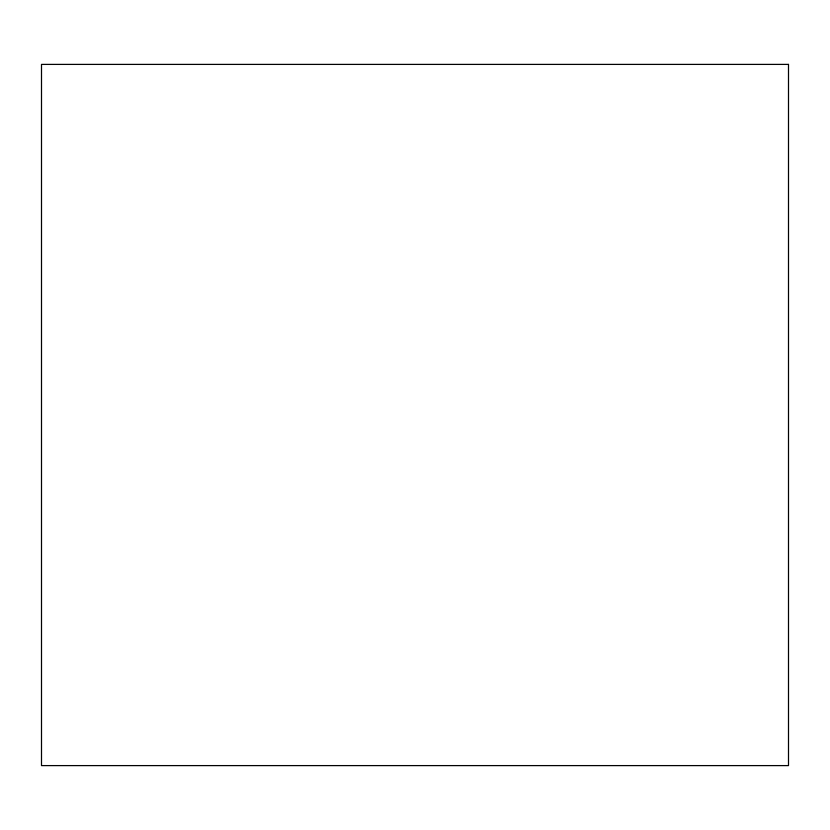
<?xml version="1.0" encoding="UTF-8"?>
<svg xmlns="http://www.w3.org/2000/svg" width="830" height="830" viewBox="0 0 830 830"><rect width="100%" height="100%" fill="white"/><g stroke="black" fill="none" stroke-linecap="round" stroke-linejoin="round"><path stroke-width="1.25" d="M788.5 64.398L41.5 64.398L41.5 765.602L788.5 765.602L788.5 64.398"/></g></svg>
